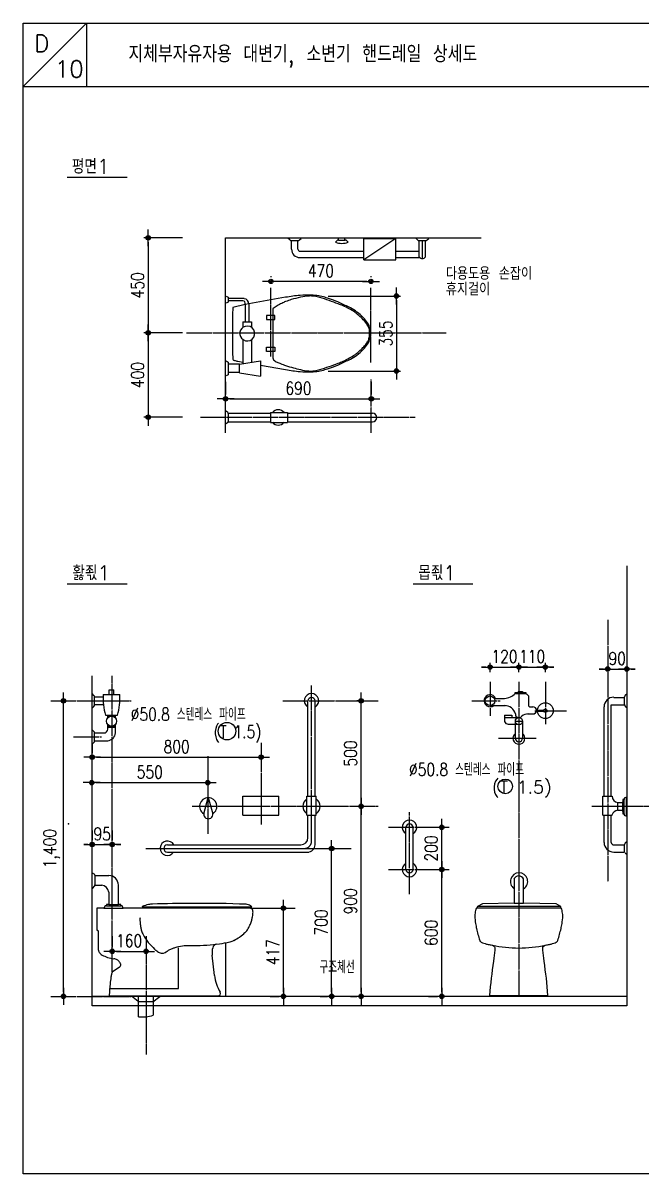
# Model space of a CAD drawing. Header units: inches. Extents: x -1249499 to 290957, y -589671 to 1013543.
# Drawn here: x -884174 to -882709, y 295717 to 298442 of the extents above; entities that cross this region are included whole.
import ezdxf
from ezdxf.enums import TextEntityAlignment as Align

# ---------------------------------------------------------------- set-up
doc = ezdxf.new("R2010")
doc.units = ezdxf.units.IN
doc.header["$MEASUREMENT"] = 0
doc.linetypes.add('CEN', pattern=[62, 60, -1, 0, -1])
for name, color, linetype in [('A-DIMS', 33, 'Continuous'), ('A-NOTE', 62, 'Continuous'), ('A-SECT-CON', 110, 'Continuous'), ('CEN', 1, 'CEN'), ('FIX', 6, 'Continuous'), ('FOR', 4, 'Continuous'), ('HAT', 5, 'Continuous'), ('TEX', 7, 'Continuous'), ('WID', 4, 'Continuous')]:
    doc.layers.add(name, color=color, linetype=linetype)
doc.styles.add('HGT', font='romans.shx', dxfattribs={"width": 0.8, "height": 30, "bigfont": 'whgtxt.shx'})
doc.styles.add('HSH', font='romans', dxfattribs={"bigfont": 'hs'})
doc.styles.add('R14HS', font='romans.shx', dxfattribs={"bigfont": 'hsw.shx'})
doc.dimstyles.new('GNRL-10', dxfattribs={"dimscale": 10, "dimtxt": 3, "dimasz": 1, "dimexe": 1, "dimexo": 4, "dimgap": 1, "dimtad": 1, "dimdec": 0, "dimzin": 0, "dimdsep": 46, "dimtxsty": 'HGT', "dimblk": 'DOT-D1', "dimblk1": 'DOT-D1', "dimblk2": 'DOT-D1', "dimsah": 1, "dimcen": 0, "dimdle": 6, "dimclrd": 33, "dimclre": 33, "dimclrt": 62, "dimadec": 0, "dimazin": 0, "dimtfac": 1, "dimtdec": 0, "dimtix": 1, "dimtmove": 2, "dimatfit": 3, "dimldrblk": 'DOT-D1', "dimfxl": 1, "dimtvp": 1, "dimtolj": 1, "dimtzin": 0, "dimarcsym": 0})

# ---------------------------------------------------------------- blocks, each defined once
blk = doc.blocks.new('DOT-D1')
at = {"layer": 'A-DIMS'}
blk.add_line((-2, 0), (2, 0), dxfattribs=at)
at = {"layer": 'A-DIMS', "color": 62}
for radius in [0.525, 0.3]:
    blk.add_circle((0, 0), radius, dxfattribs=at)
blk = doc.blocks.new('*D739')
at = {"layer": 'A-DIMS', "color": 33, "lineweight": -2, "transparency": 16777216}
for p, q in [((-883214.3, 296437.6), (-883192.7, 296437.6)), ((-883182.7, 296147.4), (-883182.7, 296427.6)), ((-883214.3, 296137.4), (-883192.7, 296137.4))]:
    blk.add_line(p, q, dxfattribs=at)
at = {"layer": 'DEFPOINTS', "color": 0, "transparency": 16777216}
for p in [(-883182.7, 296437.6), (-883174.3, 296437.6), (-883174.3, 296137.4)]:
    blk.add_point(p, dxfattribs=at)
at = {"layer": 'A-DIMS', "color": 33, "lineweight": -2, "transparency": 16777216, "xscale": 10, "yscale": 10, "zscale": 10}
for p, rotation in [((-883182.7, 296437.6), 90), ((-883182.7, 296137.4), 270)]:
    blk.add_blockref('DOT-D1', p, dxfattribs=dict(at, rotation=rotation))
at = {"layer": 'A-DIMS', "color": 62, "transparency": 16777216, "insert": (-883207.7, 296287.5), "char_height": 30, "attachment_point": 5, "rotation": 90, "style": 'HGT'}
blk.add_mtext('\\A1;600', dxfattribs=at)
blk = doc.blocks.new('*D740')
at = {"layer": 'A-DIMS', "color": 33, "lineweight": -2, "transparency": 16777216}
for p, q in [((-884099.3, 296837.1), (-884088.6, 296837.1)), ((-884078.6, 296147.4), (-884078.6, 296827.1)), ((-884099.3, 296137.4), (-884088.6, 296137.4))]:
    blk.add_line(p, q, dxfattribs=at)
at = {"layer": 'DEFPOINTS', "color": 0, "transparency": 16777216}
for p in [(-884078.6, 296837.1), (-884059.3, 296837.1), (-884059.3, 296137.4)]:
    blk.add_point(p, dxfattribs=at)
at = {"layer": 'A-DIMS', "color": 33, "lineweight": -2, "transparency": 16777216, "xscale": 10, "yscale": 10, "zscale": 10}
for p, rotation in [((-884078.6, 296837.1), 90), ((-884078.6, 296137.4), 270)]:
    blk.add_blockref('DOT-D1', p, dxfattribs=dict(at, rotation=rotation))
at = {"layer": 'A-DIMS', "color": 62, "transparency": 16777216, "insert": (-884106.5, 296487.3), "char_height": 30, "attachment_point": 5, "rotation": 90, "style": 'HGT'}
blk.add_mtext('\\A1;1,400', dxfattribs=at)
blk = doc.blocks.new('*D741')
at = {"layer": 'A-DIMS', "color": 33, "lineweight": -2, "transparency": 16777216}
for p, q in [((-883589.4, 296346.1), (-883567.8, 296346.1)), ((-883557.8, 296147.4), (-883557.8, 296336.1)), ((-883589.4, 296137.4), (-883567.8, 296137.4))]:
    blk.add_line(p, q, dxfattribs=at)
at = {"layer": 'DEFPOINTS', "color": 0, "transparency": 16777216}
for p in [(-883557.8, 296346.1), (-883549.4, 296346.1), (-883549.4, 296137.4)]:
    blk.add_point(p, dxfattribs=at)
at = {"layer": 'A-DIMS', "color": 33, "lineweight": -2, "transparency": 16777216, "xscale": 10, "yscale": 10, "zscale": 10}
for p, rotation in [((-883557.8, 296346.1), 90), ((-883557.8, 296137.4), 270)]:
    blk.add_blockref('DOT-D1', p, dxfattribs=dict(at, rotation=rotation))
at = {"layer": 'A-DIMS', "color": 62, "transparency": 16777216, "insert": (-883582.8, 296241.8), "char_height": 30, "attachment_point": 5, "rotation": 90, "style": 'HGT'}
blk.add_mtext('\\A1;417', dxfattribs=at)
blk = doc.blocks.new('*D742')
at = {"layer": 'A-DIMS', "color": 33, "lineweight": -2, "transparency": 16777216}
for p, q in [((-883470.8, 296487.5), (-883453.5, 296487.5)), ((-883443.5, 296147.4), (-883443.5, 296477.5)), ((-883470.8, 296137.4), (-883453.5, 296137.4))]:
    blk.add_line(p, q, dxfattribs=at)
at = {"layer": 'DEFPOINTS', "color": 0, "transparency": 16777216}
for p in [(-883443.5, 296487.5), (-883430.8, 296487.5), (-883430.8, 296137.4)]:
    blk.add_point(p, dxfattribs=at)
at = {"layer": 'A-DIMS', "color": 33, "lineweight": -2, "transparency": 16777216, "xscale": 10, "yscale": 10, "zscale": 10}
for p, rotation in [((-883443.5, 296487.5), 90), ((-883443.5, 296137.4), 270)]:
    blk.add_blockref('DOT-D1', p, dxfattribs=dict(at, rotation=rotation))
at = {"layer": 'A-DIMS', "color": 62, "transparency": 16777216, "insert": (-883468.5, 296312.4), "char_height": 30, "attachment_point": 5, "rotation": 90, "style": 'HGT'}
blk.add_mtext('\\A1;700', dxfattribs=at)
blk = doc.blocks.new('*D743')
at = {"layer": 'A-DIMS', "color": 33, "lineweight": -2, "transparency": 16777216}
for p, q in [((-883398.8, 296587.3), (-883383.7, 296587.3)), ((-883373.7, 296147.4), (-883373.7, 296577.3)), ((-883398.8, 296137.4), (-883383.7, 296137.4))]:
    blk.add_line(p, q, dxfattribs=at)
at = {"layer": 'DEFPOINTS', "color": 0, "transparency": 16777216}
for p in [(-883373.7, 296587.3), (-883358.8, 296587.3), (-883358.8, 296137.4)]:
    blk.add_point(p, dxfattribs=at)
at = {"layer": 'A-DIMS', "color": 33, "lineweight": -2, "transparency": 16777216, "xscale": 10, "yscale": 10, "zscale": 10}
for p, rotation in [((-883373.7, 296587.3), 90), ((-883373.7, 296137.4), 270)]:
    blk.add_blockref('DOT-D1', p, dxfattribs=dict(at, rotation=rotation))
at = {"layer": 'A-DIMS', "color": 62, "transparency": 16777216, "insert": (-883398.7, 296362.3), "char_height": 30, "attachment_point": 5, "rotation": 90, "style": 'HGT'}
blk.add_mtext('\\A1;900', dxfattribs=at)
blk = doc.blocks.new('*D746')
at = {"layer": 'A-DIMS', "color": 33, "lineweight": -2, "transparency": 16777216}
for p, q in [((-883963.1, 296279.5), (-883963.1, 296253.9)), ((-883883, 296279.5), (-883883, 296253.9)), ((-883953.1, 296243.9), (-883893, 296243.9))]:
    blk.add_line(p, q, dxfattribs=at)
at = {"layer": 'DEFPOINTS', "color": 0, "transparency": 16777216}
for p in [(-883963.1, 296239.5), (-883883, 296243.9), (-883883, 296239.5)]:
    blk.add_point(p, dxfattribs=at)
at = {"layer": 'A-DIMS', "color": 33, "lineweight": -2, "transparency": 16777216, "xscale": 10, "yscale": 10, "zscale": 10, "rotation": 180}
blk.add_blockref('DOT-D1', (-883963.1, 296243.9), dxfattribs=at)
at = {"layer": 'A-DIMS', "color": 33, "lineweight": -2, "transparency": 16777216, "xscale": 10, "yscale": 10, "zscale": 10}
blk.add_blockref('DOT-D1', (-883883, 296243.9), dxfattribs=at)
at = {"layer": 'A-DIMS', "color": 62, "transparency": 16777216, "insert": (-883923, 296268.9), "char_height": 30, "attachment_point": 5, "style": 'HGT'}
blk.add_mtext('\\A1;160', dxfattribs=at)
blk = doc.blocks.new('*D747')
at = {"layer": 'A-DIMS', "color": 33, "lineweight": -2, "transparency": 16777216}
for p, q in [((-884011.6, 296681.1), (-884011.6, 296653.3)), ((-883736.9, 296681.1), (-883736.9, 296653.3)), ((-884001.6, 296643.3), (-883746.9, 296643.3))]:
    blk.add_line(p, q, dxfattribs=at)
at = {"layer": 'DEFPOINTS', "color": 0, "transparency": 16777216}
for p in [(-884011.6, 296641.1), (-883736.9, 296643.3), (-883736.9, 296641.1)]:
    blk.add_point(p, dxfattribs=at)
at = {"layer": 'A-DIMS', "color": 33, "lineweight": -2, "transparency": 16777216, "xscale": 10, "yscale": 10, "zscale": 10, "rotation": 180}
blk.add_blockref('DOT-D1', (-884011.6, 296643.3), dxfattribs=at)
at = {"layer": 'A-DIMS', "color": 33, "lineweight": -2, "transparency": 16777216, "xscale": 10, "yscale": 10, "zscale": 10}
blk.add_blockref('DOT-D1', (-883736.9, 296643.3), dxfattribs=at)
at = {"layer": 'A-DIMS', "color": 62, "transparency": 16777216, "insert": (-883874.3, 296668.3), "char_height": 30, "attachment_point": 5, "style": 'HGT'}
blk.add_mtext('\\A1;550', dxfattribs=at)
blk = doc.blocks.new('*D748')
at = {"layer": 'A-DIMS', "color": 33, "lineweight": -2, "transparency": 16777216}
for p, q in [((-884010.6, 296737.3), (-884010.6, 296713.5)), ((-883610.6, 296737.3), (-883610.6, 296713.5)), ((-884000.6, 296703.5), (-883620.6, 296703.5))]:
    blk.add_line(p, q, dxfattribs=at)
at = {"layer": 'DEFPOINTS', "color": 0, "transparency": 16777216}
for p in [(-883610.6, 296703.5), (-884010.6, 296697.3), (-883610.6, 296697.3)]:
    blk.add_point(p, dxfattribs=at)
at = {"layer": 'A-DIMS', "color": 33, "lineweight": -2, "transparency": 16777216, "xscale": 10, "yscale": 10, "zscale": 10, "rotation": 180}
blk.add_blockref('DOT-D1', (-884010.6, 296703.5), dxfattribs=at)
at = {"layer": 'A-DIMS', "color": 33, "lineweight": -2, "transparency": 16777216, "xscale": 10, "yscale": 10, "zscale": 10}
blk.add_blockref('DOT-D1', (-883610.6, 296703.5), dxfattribs=at)
at = {"layer": 'A-DIMS', "color": 62, "transparency": 16777216, "insert": (-883810.6, 296728.5), "char_height": 30, "attachment_point": 5, "style": 'HGT'}
blk.add_mtext('\\A1;800', dxfattribs=at)
blk = doc.blocks.new('*D749')
at = {"layer": 'A-DIMS', "color": 33, "lineweight": -2, "transparency": 16777216}
for p, q in [((-884010.6, 296530.4), (-884010.6, 296506.8)), ((-883963.1, 296530.4), (-883963.1, 296506.8)), ((-884020.6, 296496.8), (-884030.6, 296496.8)), ((-884010.6, 296496.8), (-883963.1, 296496.8)), ((-883953.1, 296496.8), (-883943.1, 296496.8))]:
    blk.add_line(p, q, dxfattribs=at)
at = {"layer": 'DEFPOINTS', "color": 0, "transparency": 16777216}
for p in [(-884010.6, 296490.4), (-883963.1, 296496.8), (-883963.1, 296490.4)]:
    blk.add_point(p, dxfattribs=at)
at = {"layer": 'A-DIMS', "color": 33, "lineweight": -2, "transparency": 16777216, "xscale": 10, "yscale": 10, "zscale": 10}
blk.add_blockref('DOT-D1', (-884010.6, 296496.8), dxfattribs=at)
at = {"layer": 'A-DIMS', "color": 33, "lineweight": -2, "transparency": 16777216, "xscale": 10, "yscale": 10, "zscale": 10, "rotation": 180}
blk.add_blockref('DOT-D1', (-883963.1, 296496.8), dxfattribs=at)
at = {"layer": 'A-DIMS', "color": 62, "transparency": 16777216, "insert": (-883986.8, 296521.8), "char_height": 30, "attachment_point": 5, "style": 'HGT'}
blk.add_mtext('\\A1;95', dxfattribs=at)
blk = doc.blocks.new('*D750')
at = {"layer": 'A-DIMS', "color": 33, "lineweight": -2, "transparency": 16777216}
for p, q in [((-883373.4, 296837.1), (-883383.7, 296837.1)), ((-883373.7, 296597.3), (-883373.7, 296827.1)), ((-883398.8, 296587.3), (-883383.7, 296587.3))]:
    blk.add_line(p, q, dxfattribs=at)
at = {"layer": 'DEFPOINTS', "color": 0, "transparency": 16777216}
for p in [(-883373.7, 296837.1), (-883333.4, 296837.1), (-883358.8, 296587.3)]:
    blk.add_point(p, dxfattribs=at)
at = {"layer": 'A-DIMS', "color": 33, "lineweight": -2, "transparency": 16777216, "xscale": 10, "yscale": 10, "zscale": 10}
for p, rotation in [((-883373.7, 296837.1), 90), ((-883373.7, 296587.3), 270)]:
    blk.add_blockref('DOT-D1', p, dxfattribs=dict(at, rotation=rotation))
at = {"layer": 'A-DIMS', "color": 62, "transparency": 16777216, "insert": (-883398.7, 296712.2), "char_height": 30, "attachment_point": 5, "rotation": 90, "style": 'HGT'}
blk.add_mtext('\\A1;500', dxfattribs=at)
blk = doc.blocks.new('*D751')
at = {"layer": 'A-DIMS', "color": 33, "lineweight": -2, "transparency": 16777216}
for p, q in [((-883214.3, 296537.6), (-883192.7, 296537.6)), ((-883182.7, 296447.6), (-883182.7, 296527.6)), ((-883214.3, 296437.6), (-883192.7, 296437.6))]:
    blk.add_line(p, q, dxfattribs=at)
at = {"layer": 'DEFPOINTS', "color": 0, "transparency": 16777216}
for p in [(-883182.7, 296537.6), (-883174.3, 296537.6), (-883174.3, 296437.6)]:
    blk.add_point(p, dxfattribs=at)
at = {"layer": 'A-DIMS', "color": 33, "lineweight": -2, "transparency": 16777216, "xscale": 10, "yscale": 10, "zscale": 10}
for p, rotation in [((-883182.7, 296537.6), 90), ((-883182.7, 296437.6), 270)]:
    blk.add_blockref('DOT-D1', p, dxfattribs=dict(at, rotation=rotation))
at = {"layer": 'A-DIMS', "color": 62, "transparency": 16777216, "insert": (-883207.7, 296487.6), "char_height": 30, "attachment_point": 5, "rotation": 90, "style": 'HGT'}
blk.add_mtext('\\A1;200', dxfattribs=at)
blk = doc.blocks.new('*D752')
at = {"layer": 'A-DIMS', "color": 33, "lineweight": -2, "transparency": 16777216}
for p, q in [((-883078.3, 296917), (-883088.3, 296917)), ((-883068.3, 296905), (-883068.3, 296927)), ((-883068.3, 296917), (-883000, 296917)), ((-883000, 296905), (-883000, 296927)), ((-882990, 296917), (-882980, 296917))]:
    blk.add_line(p, q, dxfattribs=at)
at = {"layer": 'DEFPOINTS', "color": 0, "transparency": 16777216}
for p in [(-883000, 296917), (-883068.3, 296865), (-883000, 296865)]:
    blk.add_point(p, dxfattribs=at)
at = {"layer": 'A-DIMS', "color": 33, "lineweight": -2, "transparency": 16777216, "xscale": 10, "yscale": 10, "zscale": 10}
blk.add_blockref('DOT-D1', (-883068.3, 296917), dxfattribs=at)
at = {"layer": 'A-DIMS', "color": 33, "lineweight": -2, "transparency": 16777216, "xscale": 10, "yscale": 10, "zscale": 10, "rotation": 180}
blk.add_blockref('DOT-D1', (-883000, 296917), dxfattribs=at)
at = {"layer": 'A-DIMS', "color": 62, "transparency": 16777216, "insert": (-883034.2, 296942), "char_height": 30, "attachment_point": 5, "style": 'HGT'}
blk.add_mtext('\\A1;120', dxfattribs=at)
blk = doc.blocks.new('*D753')
at = {"layer": 'A-DIMS', "color": 33, "lineweight": -2, "transparency": 16777216}
for p, q in [((-883010, 296917), (-883020, 296917)), ((-883000, 296905), (-883000, 296927)), ((-883000, 296917), (-882937.5, 296917)), ((-882937.5, 296905), (-882937.5, 296927)), ((-882927.5, 296917), (-882917.5, 296917))]:
    blk.add_line(p, q, dxfattribs=at)
at = {"layer": 'DEFPOINTS', "color": 0, "transparency": 16777216}
for p in [(-882937.5, 296917), (-883000, 296865), (-882937.5, 296865)]:
    blk.add_point(p, dxfattribs=at)
at = {"layer": 'A-DIMS', "color": 33, "lineweight": -2, "transparency": 16777216, "xscale": 10, "yscale": 10, "zscale": 10}
blk.add_blockref('DOT-D1', (-883000, 296917), dxfattribs=at)
at = {"layer": 'A-DIMS', "color": 33, "lineweight": -2, "transparency": 16777216, "xscale": 10, "yscale": 10, "zscale": 10, "rotation": 180}
blk.add_blockref('DOT-D1', (-882937.5, 296917), dxfattribs=at)
at = {"layer": 'A-DIMS', "color": 62, "transparency": 16777216, "insert": (-882968.8, 296942), "char_height": 30, "attachment_point": 5, "style": 'HGT'}
blk.add_mtext('\\A1;110', dxfattribs=at)
blk = doc.blocks.new('*D754')
at = {"layer": 'A-DIMS', "color": 33, "lineweight": -2, "transparency": 16777216}
for p, q in [((-882789.8, 296947.2), (-882789.8, 296922.3)), ((-882744.6, 296947.2), (-882744.6, 296922.3)), ((-882799.8, 296912.3), (-882809.8, 296912.3)), ((-882789.8, 296912.3), (-882744.6, 296912.3)), ((-882734.6, 296912.3), (-882724.6, 296912.3))]:
    blk.add_line(p, q, dxfattribs=at)
at = {"layer": 'DEFPOINTS', "color": 0, "transparency": 16777216}
for p in [(-882789.8, 296907.2), (-882744.6, 296912.3), (-882744.6, 296907.2)]:
    blk.add_point(p, dxfattribs=at)
at = {"layer": 'A-DIMS', "color": 33, "lineweight": -2, "transparency": 16777216, "xscale": 10, "yscale": 10, "zscale": 10}
blk.add_blockref('DOT-D1', (-882789.8, 296912.3), dxfattribs=at)
at = {"layer": 'A-DIMS', "color": 33, "lineweight": -2, "transparency": 16777216, "xscale": 10, "yscale": 10, "zscale": 10, "rotation": 180}
blk.add_blockref('DOT-D1', (-882744.6, 296912.3), dxfattribs=at)
at = {"layer": 'A-DIMS', "color": 62, "transparency": 16777216, "insert": (-882767.2, 296937.3), "char_height": 30, "attachment_point": 5, "style": 'HGT'}
blk.add_mtext('\\A1;90', dxfattribs=at)
blk = doc.blocks.new('*D768')
at = {"layer": 'A-DIMS', "color": 33, "lineweight": -2, "transparency": 16777216}
for p, q in [((-883796.6, 297933.2), (-883887.9, 297933.2)), ((-883877.9, 297923.2), (-883877.9, 297718.4)), ((-883796.6, 297708.4), (-883887.9, 297708.4))]:
    blk.add_line(p, q, dxfattribs=at)
at = {"layer": 'DEFPOINTS', "color": 0, "transparency": 16777216}
for p in [(-883756.6, 297933.2), (-883877.9, 297708.4), (-883756.6, 297708.4)]:
    blk.add_point(p, dxfattribs=at)
at = {"layer": 'A-DIMS', "color": 33, "lineweight": -2, "transparency": 16777216, "xscale": 10, "yscale": 10, "zscale": 10}
for p, rotation in [((-883877.9, 297933.2), 90), ((-883877.9, 297708.4), 270)]:
    blk.add_blockref('DOT-D1', p, dxfattribs=dict(at, rotation=rotation))
at = {"layer": 'A-DIMS', "color": 62, "transparency": 16777216, "insert": (-883902.9, 297820.8), "char_height": 30, "attachment_point": 5, "rotation": 90, "style": 'HGT'}
blk.add_mtext('\\A1;450', dxfattribs=at)
blk = doc.blocks.new('*D769')
at = {"layer": 'A-DIMS', "color": 33, "lineweight": -2, "transparency": 16777216}
for p, q in [((-883796.6, 297708.4), (-883887.9, 297708.4)), ((-883877.9, 297698.4), (-883877.9, 297518.5)), ((-883796.6, 297508.5), (-883887.9, 297508.5))]:
    blk.add_line(p, q, dxfattribs=at)
at = {"layer": 'DEFPOINTS', "color": 0, "transparency": 16777216}
for p in [(-883756.6, 297708.4), (-883877.9, 297508.5), (-883756.6, 297508.5)]:
    blk.add_point(p, dxfattribs=at)
at = {"layer": 'A-DIMS', "color": 33, "lineweight": -2, "transparency": 16777216, "xscale": 10, "yscale": 10, "zscale": 10}
for p, rotation in [((-883877.9, 297708.4), 90), ((-883877.9, 297508.5), 270)]:
    blk.add_blockref('DOT-D1', p, dxfattribs=dict(at, rotation=rotation))
at = {"layer": 'A-DIMS', "color": 62, "transparency": 16777216, "insert": (-883902.9, 297608.4), "char_height": 30, "attachment_point": 5, "rotation": 90, "style": 'HGT'}
blk.add_mtext('\\A1;400', dxfattribs=at)
blk = doc.blocks.new('*D770')
at = {"layer": 'A-DIMS', "color": 33, "lineweight": -2, "transparency": 16777216}
for p, q in [((-883694.6, 297592), (-883694.6, 297562)), ((-883349.6, 297592), (-883349.6, 297562)), ((-883684.6, 297552), (-883359.6, 297552))]:
    blk.add_line(p, q, dxfattribs=at)
at = {"layer": 'DEFPOINTS', "color": 0, "transparency": 16777216}
for p in [(-883694.6, 297552), (-883349.6, 297552), (-883349.6, 297552)]:
    blk.add_point(p, dxfattribs=at)
at = {"layer": 'A-DIMS', "color": 33, "lineweight": -2, "transparency": 16777216, "xscale": 10, "yscale": 10, "zscale": 10, "rotation": 180}
blk.add_blockref('DOT-D1', (-883694.6, 297552), dxfattribs=at)
at = {"layer": 'A-DIMS', "color": 33, "lineweight": -2, "transparency": 16777216, "xscale": 10, "yscale": 10, "zscale": 10}
blk.add_blockref('DOT-D1', (-883349.6, 297552), dxfattribs=at)
at = {"layer": 'A-DIMS', "color": 62, "transparency": 16777216, "insert": (-883522.1, 297577), "char_height": 30, "attachment_point": 5, "style": 'HGT'}
blk.add_mtext('\\A1;690', dxfattribs=at)
blk = doc.blocks.new('*D771')
at = {"layer": 'A-DIMS', "color": 33, "lineweight": -2, "transparency": 16777216}
for p, q in [((-883451.5, 297795.5), (-883280.2, 297795.5)), ((-883290.2, 297785.5), (-883290.2, 297627.9)), ((-883451.5, 297617.9), (-883280.2, 297617.9))]:
    blk.add_line(p, q, dxfattribs=at)
at = {"layer": 'DEFPOINTS', "color": 0, "transparency": 16777216}
for p in [(-883491.5, 297795.5), (-883491.5, 297617.9), (-883290.2, 297617.9)]:
    blk.add_point(p, dxfattribs=at)
at = {"layer": 'A-DIMS', "color": 33, "lineweight": -2, "transparency": 16777216, "xscale": 10, "yscale": 10, "zscale": 10}
for p, rotation in [((-883290.2, 297795.5), 90), ((-883290.2, 297617.9), 270)]:
    blk.add_blockref('DOT-D1', p, dxfattribs=dict(at, rotation=rotation))
at = {"layer": 'A-DIMS', "color": 62, "transparency": 16777216, "insert": (-883315.2, 297706.7), "char_height": 30, "attachment_point": 5, "rotation": 90, "style": 'HGT'}
blk.add_mtext('\\A1;355', dxfattribs=at)
blk = doc.blocks.new('*D772')
at = {"layer": 'A-DIMS', "color": 33, "lineweight": -2, "transparency": 16777216}
for p, q in [((-883587.3, 297842.7), (-883587.3, 297840)), ((-883350.5, 297842.7), (-883350.5, 297840)), ((-883360.5, 297830), (-883577.3, 297830))]:
    blk.add_line(p, q, dxfattribs=at)
at = {"layer": 'DEFPOINTS', "color": 0, "transparency": 16777216}
for p in [(-883587.3, 297830), (-883587.3, 297802.7), (-883350.5, 297802.7)]:
    blk.add_point(p, dxfattribs=at)
at = {"layer": 'A-DIMS', "color": 33, "lineweight": -2, "transparency": 16777216, "xscale": 10, "yscale": 10, "zscale": 10, "rotation": 180}
blk.add_blockref('DOT-D1', (-883587.3, 297830), dxfattribs=at)
at = {"layer": 'A-DIMS', "color": 33, "lineweight": -2, "transparency": 16777216, "xscale": 10, "yscale": 10, "zscale": 10}
blk.add_blockref('DOT-D1', (-883350.5, 297830), dxfattribs=at)
at = {"layer": 'A-DIMS', "color": 62, "transparency": 16777216, "insert": (-883468.9, 297855), "char_height": 30, "attachment_point": 5, "style": 'HGT'}
blk.add_mtext('\\A1;470', dxfattribs=at)

msp = doc.modelspace()

# ---------------------------------------------------------------- linework, layer by layer
msp.add_line((-884174.4, 298291.8), (-881442.3, 298291.8))
msp.add_lwpolyline([(-884174.4, 298441.8), (-881442.3, 298441.8), (-881442.3, 295716.8), (-884174.4, 295716.8)], close=True)
at = {"layer": 'A-NOTE', "color": 3}
for p, q in [((-884069.6, 298077), (-883928, 298077)), ((-884069.6, 297114), (-883928, 297114)), ((-883250.6, 297114), (-883109, 297114))]:
    msp.add_line(p, q, dxfattribs=at)
at = {"layer": 'A-NOTE'}
for points in [[(-883332.7, 297881.7, 0, 5.04, 0), (-883332.7, 297866.6, 0, 0, 0), (-883332.7, 297813.8, 0, 0, 0), (-883179.4, 297813.8, 0, 0, 0)], [(-883267, 297884.4, 0, 5.04, 0), (-883267, 297869.3, 0, 0, 0), (-883267, 297845.2, 0, 0, 0), (-883180.7, 297845.2, 0, 0, 0)], [(-883500, 296804.7, 0, 5.69, 0), (-883517.1, 296804.7, 0, 0, 0), (-883564.7, 296804.7, 0, 0, 0)], [(-882787.3, 296674.9, 0, 5.69, 0), (-882804.3, 296674.9, 0, 0, 0), (-882849.6, 296674.9, 0, 0, 0), (-882892.2, 296674.9, 0, 0, 0)], [(-883519.7, 296112.6, 0, 5.69, 0), (-883519.7, 296129.7, 0, 0, 0), (-883519.7, 296203.6, 0, 0, 0), (-883481.6, 296203.6, 0, 0, 0)]]:
    msp.add_lwpolyline(points, format="xyseb", dxfattribs=at)
for centre, radius in [((-883691.4, 296765.3), 20.8), ((-883032.4, 296634.5), 17.3)]:
    msp.add_circle(centre, radius, dxfattribs=at)
at = {"layer": 'A-SECT-CON', "color": 2}
for p, q in [((-883694.6, 297933.2), (-883089.7, 297933.2)), ((-883694.6, 297471.6), (-883694.6, 297933.2)), ((-882744.6, 297156.4), (-882744.6, 296114.6)), ((-884010.6, 296114.6), (-884010.6, 296896.3)), ((-882744.6, 296114.6), (-884010.6, 296114.6))]:
    msp.add_line(p, q, dxfattribs=at)
at = {"layer": 'CEN'}
for p, q in [((-883587.3, 297652.2), (-883587.3, 297815.2)), ((-883350.5, 297637.9), (-883350.5, 297815.2)), ((-883787.2, 297708.4), (-883172.5, 297708.4)), ((-883349.6, 297471.6), (-883349.6, 297598.2)), ((-883754.4, 297508.5), (-883245.6, 297508.5)), ((-882789.8, 297028.9), (-882789.8, 296408.9)), ((-883963.1, 296195.2), (-883963.1, 296896.3)), ((-883491.2, 296504.6), (-883491.2, 296873.3)), ((-883068.3, 296882), (-883068.3, 296801.8)), ((-883000, 296882), (-883000, 296137.4)), ((-882937.5, 296882), (-882937.5, 296781.8)), ((-884108.2, 296837.1), (-883918, 296837.1)), ((-883558.9, 296837.1), (-883333.4, 296837.1)), ((-883111.3, 296837.1), (-883044.3, 296837.1)), ((-882962.2, 296813.7), (-882887.2, 296813.7)), ((-884054.6, 296751.8), (-883988.8, 296751.8)), ((-883610.6, 296728.6), (-883610.6, 296544.2)), ((-883048.1, 296748.7), (-882959.6, 296748.7)), ((-883735.8, 296521.9), (-883735.8, 296706.8)), ((-883774.2, 296587.3), (-883333.4, 296587.3)), ((-883259.1, 296379.2), (-883259.1, 296573.7)), ((-882827.4, 296587.3), (-882662.7, 296587.3)), ((-883308.7, 296537.6), (-883165.4, 296537.6)), ((-883883.3, 296487.5), (-883396.9, 296487.5)), ((-883308.7, 296437.6), (-883165.4, 296437.6)), ((-883635.7, 296346.1), (-883530.1, 296346.1)), ((-883883, 296273.8), (-883883, 295999.7)), ((-884108.2, 296137.4), (-883918, 296137.4))]:
    msp.add_line(p, q, dxfattribs=at)
msp.add_arc((-883508.3, 296504.6), 17.1, 270, 0, dxfattribs=at)
at = {"layer": 'FIX', "color": 4}
for p, q in [((-883542.5, 297928.1), (-883546.1, 297931.7)), ((-883539, 297926.6), (-883523, 297926.6)), ((-883538.5, 297906.5), (-883538.5, 297926.6)), ((-883523.4, 297906.5), (-883523.4, 297926.6)), ((-883519.4, 297928.1), (-883515.9, 297931.7)), ((-883430.9, 297926.4), (-883434.5, 297922.8)), ((-883427.4, 297927.9), (-883411.4, 297927.9)), ((-883427, 297927.9), (-883427, 297933.2)), ((-883411.9, 297927.9), (-883411.9, 297933.2)), ((-883407.8, 297926.4), (-883404.3, 297922.8)), ((-883367.3, 297931.7), (-883291.7, 297931.7)), ((-883367.3, 297881.3), (-883367.3, 297931.7)), ((-883291.7, 297931.7), (-883367.3, 297881.3)), ((-883291.7, 297881.3), (-883291.7, 297931.7)), ((-883240.2, 297928.1), (-883243.7, 297931.7)), ((-883236.6, 297926.6), (-883220.6, 297926.6)), ((-883236.3, 297888.6), (-883236.3, 297926.6)), ((-883228.7, 297884.3), (-883228.7, 297926.6)), ((-883221.2, 297888.6), (-883221.2, 297926.6)), ((-883217.1, 297928.1), (-883213.5, 297931.7)), ((-883518.4, 297901.4), (-883367.3, 297901.4)), ((-883291.7, 297901.4), (-883236.3, 297901.4)), ((-883518.4, 297886.3), (-883367.3, 297886.3)), ((-883367.3, 297881.3), (-883291.7, 297881.3)), ((-883291.7, 297886.3), (-883234.3, 297886.3)), ((-883693.6, 297795.2), (-883688.6, 297792.7)), ((-883688.6, 297792.7), (-883688.6, 297781.2)), ((-883650.3, 297789.2), (-883688.6, 297789.2)), ((-883688.6, 297781.2), (-883693.6, 297778.6)), ((-883654, 297784.2), (-883688.6, 297784.2)), ((-883648.1, 297775.5), (-883677.2, 297768.6)), ((-883648.1, 297775.5), (-883648.1, 297734.3)), ((-883639.9, 297776.9), (-883639.9, 297734.3)), ((-883653.5, 297734.3), (-883633, 297734.3)), ((-883653.5, 297734.3), (-883653.5, 297721)), ((-883633, 297734.3), (-883633, 297721.1)), ((-883577.7, 297749.5), (-883597.9, 297749.5)), ((-883597.9, 297749.5), (-883597.9, 297739.5)), ((-883597.9, 297739.5), (-883577.7, 297739.5)), ((-883577.7, 297739.5), (-883577.7, 297749.5)), ((-883653.5, 297692.4), (-883653.5, 297635.4)), ((-883633, 297692.3), (-883633, 297638.8)), ((-883597.9, 297674), (-883577.7, 297674)), ((-883597.9, 297663.9), (-883597.9, 297674)), ((-883577.7, 297663.9), (-883597.9, 297663.9)), ((-883577.7, 297674), (-883577.7, 297663.9)), ((-883693.6, 297641.7), (-883688.6, 297639.2)), ((-883688.6, 297639.2), (-883688.6, 297609)), ((-883661.9, 297634.2), (-883688.6, 297634.2)), ((-883661.9, 297634.1), (-883612, 297642.2)), ((-883661.9, 297613.9), (-883661.9, 297634.2)), ((-883612, 297642.2), (-883612, 297605.8)), ((-883688.6, 297609), (-883693.6, 297606.5)), ((-883661.9, 297614), (-883688.6, 297614)), ((-883661.9, 297613.9), (-883612, 297605.8)), ((-883689.6, 297519.3), (-883693.2, 297522.9)), ((-883688.7, 297518.1), (-883588.7, 297518.1)), ((-883688.1, 297499.8), (-883688.1, 297515.8)), ((-883588.7, 297519.6), (-883588.7, 297496.4)), ((-883588.7, 297519.6), (-883548.4, 297519.6)), ((-883548.4, 297519.6), (-883548.4, 297496.4)), ((-883548.4, 297518.1), (-883347, 297518.1)), ((-883689.6, 297496.2), (-883693.2, 297492.7)), ((-883687.9, 297497.9), (-883588.7, 297497.9)), ((-883588.7, 297496.4), (-883548.4, 297496.4)), ((-883548.4, 297497.9), (-883347, 297497.9)), ((-883970.4, 296851.9), (-883970.4, 296863.3)), ((-883970.4, 296863.3), (-883959, 296863.3)), ((-883959, 296851.9), (-883959, 296863.3)), ((-884006.6, 296849.9), (-884010.6, 296854)), ((-884005, 296846.2), (-883984.6, 296846.2)), ((-884005, 296827.9), (-884005, 296845.9)), ((-883984.3, 296851.9), (-883945.1, 296851.9)), ((-883499.8, 296611.5), (-883499.8, 296837.2)), ((-883499.8, 296611.5), (-883499.8, 296837.1)), ((-883482.7, 296611.5), (-883482.7, 296837.1)), ((-883058.4, 296842.8), (-883034.2, 296842.8)), ((-883008.6, 296856.5), (-882983.6, 296856.5)), ((-883008.6, 296854.2), (-883008.6, 296856.5)), ((-883008.6, 296854.2), (-882983.6, 296854.2)), ((-883002, 296858.8), (-882991.2, 296858.8)), ((-883002, 296858.8), (-883002, 296856.5)), ((-882991.2, 296858.8), (-882991.2, 296856.5)), ((-882983.6, 296856.5), (-882983.6, 296854.2)), ((-882977.3, 296848.9), (-882977.3, 296825.8)), ((-882775.6, 296845), (-882749.8, 296845)), ((-882749.8, 296828.1), (-882749.8, 296846.2)), ((-882748.2, 296850.2), (-882744.1, 296854.2)), ((-884006.6, 296823.9), (-884010.6, 296819.8)), ((-884005, 296828), (-883983.9, 296828)), ((-883068.3, 296825.8), (-883031.9, 296825.8)), ((-882974.5, 296822.9), (-882967.2, 296822.9)), ((-882958.9, 296812.5), (-882941.7, 296812.5)), ((-882958.7, 296814.8), (-882941.7, 296814.8)), ((-882798.3, 296611.5), (-882798.3, 296822.9)), ((-882781.3, 296827.9), (-882749.8, 296827.9)), ((-882781.3, 296611.5), (-882781.3, 296827.9)), ((-882748.2, 296824.1), (-882744.1, 296820.1)), ((-883978.9, 296803), (-883950.5, 296803)), ((-883973.8, 296796.5), (-883973.8, 296803)), ((-883973.8, 296800.7), (-883955.6, 296800.7)), ((-883973.8, 296770), (-883973.8, 296781.1)), ((-883955.6, 296796.5), (-883955.6, 296803)), ((-883955.6, 296760.9), (-883955.6, 296781.1)), ((-883034.2, 296803), (-883034.2, 296788.3)), ((-883034.2, 296803), (-883017.1, 296803)), ((-883034.2, 296797.3), (-883000, 296797.3)), ((-883025.2, 296781.6), (-883004.6, 296781.6)), ((-883017.1, 296803), (-883017.1, 296797.3)), ((-883008.6, 296788.8), (-883008.6, 296748.7)), ((-883008.6, 296788.8), (-882991.5, 296788.8)), ((-882991.5, 296788.8), (-882991.5, 296748.7)), ((-882979.7, 296805.9), (-882967.2, 296805.9)), ((-884006.6, 296764.5), (-884010.6, 296768.5)), ((-884005, 296760.9), (-883982.9, 296760.9)), ((-884005, 296742.4), (-884005, 296760.5)), ((-883973.8, 296776.9), (-883955.6, 296776.9)), ((-883973.8, 296774.6), (-883955.6, 296774.6)), ((-884006.6, 296738.4), (-884010.6, 296734.4)), ((-884005, 296742.7), (-883973.8, 296742.7)), ((-883746.2, 296569.6), (-883735.8, 296607.9)), ((-883735.8, 296607.9), (-883725, 296569.8)), ((-883653.9, 296566), (-883653.9, 296611.5)), ((-883653.9, 296611.5), (-883568.6, 296611.5)), ((-883568.6, 296566), (-883568.6, 296611.5)), ((-883502, 296611.5), (-883480.4, 296611.5)), ((-883502, 296566), (-883502, 296611.5)), ((-883480.4, 296566), (-883480.4, 296611.5)), ((-882801.3, 296566), (-882801.3, 296611.5)), ((-882801.3, 296611.5), (-882779.6, 296611.5)), ((-882766, 296596.4), (-882753.9, 296596.4)), ((-882766, 296578.2), (-882766, 296596.4)), ((-882753.9, 296603.5), (-882753.9, 296597.8)), ((-882751.1, 296603.5), (-882753.9, 296603.5)), ((-882753.9, 296575.1), (-882753.9, 296597.8)), ((-882745.4, 296609.2), (-882751.1, 296606.4)), ((-882751.1, 296606.4), (-882751.1, 296603.5)), ((-882751.1, 296569.4), (-882751.1, 296603.5)), ((-883653.9, 296566), (-883568.6, 296566)), ((-883502, 296566), (-883480.4, 296566)), ((-883499.8, 296513.1), (-883499.8, 296566)), ((-883499.8, 296513.1), (-883499.8, 296566)), ((-883482.7, 296495.1), (-883482.7, 296566)), ((-882801.3, 296566), (-882779.6, 296566)), ((-882798.3, 296501.7), (-882798.3, 296566)), ((-882781.3, 296501.7), (-882781.3, 296566)), ((-882766, 296578.2), (-882753.9, 296578.2)), ((-882753.9, 296575.1), (-882753.9, 296569.4)), ((-882753.9, 296569.4), (-882751.1, 296569.4)), ((-882751.1, 296569.4), (-882751.1, 296566.6)), ((-882751.1, 296566.6), (-882745.4, 296563.7)), ((-883267.6, 296437.6), (-883267.6, 296537.6)), ((-883267.6, 296437.6), (-883267.6, 296537.6)), ((-883250.5, 296437.6), (-883250.5, 296537.6)), ((-883832.5, 296496), (-883516.8, 296496)), ((-883562.3, 296496), (-883516.8, 296496)), ((-882775.6, 296496), (-882749.8, 296496)), ((-882749.8, 296478.5), (-882749.8, 296496.5)), ((-882748.2, 296500.5), (-882744.1, 296504.6)), ((-883832.5, 296479), (-883497.8, 296479)), ((-883562.3, 296479), (-883497.8, 296479)), ((-882775.6, 296479), (-882749.8, 296479)), ((-882748.2, 296477.3), (-882744.1, 296473.3)), ((-884004.5, 296426.2), (-884010.2, 296429.1)), ((-884004.5, 296424.3), (-884004.5, 296426.2)), ((-884010.2, 296393), (-884004.5, 296398.7)), ((-884004.5, 296424.3), (-884004.5, 296401.5)), ((-884004.5, 296423.6), (-883971.2, 296423.6)), ((-884004.5, 296398.7), (-884004.5, 296401.5)), ((-884004.5, 296400.8), (-883987.9, 296400.8)), ((-883948.4, 296354.6), (-883948.4, 296400.8)), ((-883971.2, 296384.1), (-883971.2, 296354.6)), ((-883982.6, 296346.1), (-883999.6, 296346.1)), ((-883999.6, 296346.1), (-883999.6, 296312)), ((-883979.7, 296351.8), (-883982.6, 296346.1)), ((-883976.9, 296351.8), (-883979.7, 296351.8)), ((-883971.2, 296354.6), (-883976.9, 296354.6)), ((-883976.9, 296354.6), (-883976.9, 296351.8)), ((-883976.9, 296351.8), (-883942.7, 296351.8)), ((-883971.2, 296354.6), (-883948.4, 296354.6)), ((-883942.7, 296354.6), (-883948.4, 296354.6)), ((-883942.7, 296351.8), (-883942.7, 296354.6)), ((-883939.9, 296351.8), (-883942.7, 296351.8)), ((-883937.1, 296346.1), (-883939.9, 296351.8)), ((-883780.7, 296346.1), (-883937.1, 296346.1)), ((-883635.7, 296346.1), (-883780.7, 296346.1)), ((-883099.9, 296346.6), (-882900.8, 296346.6)), ((-883999.6, 296312), (-883999.6, 296294.9)), ((-883996.8, 296292.1), (-883996.8, 296272.2)), ((-883996.8, 296272.2), (-883996.8, 296252.3)), ((-883695.2, 296264.2), (-883695.2, 296136.8)), ((-883806.3, 296155.6), (-883806.3, 296252.3)), ((-883721, 296186.9), (-883726.6, 296235.2)), ((-883954.1, 296201.1), (-883962.6, 296195.4)), ((-883945.6, 296206.8), (-883954.1, 296201.1)), ((-883968.3, 296155.6), (-883806.3, 296155.6)), ((-883968.3, 296138.5), (-883712.4, 296138.5)), ((-883901.5, 296124.8), (-883917.8, 296137.6)), ((-883901.5, 296138.5), (-883901.5, 296089.1)), ((-883880.2, 296138.5), (-883880.2, 296138.1)), ((-883866.7, 296124.6), (-883850.3, 296137.3)), ((-883866.2, 296138.5), (-883866.2, 296092.8)), ((-883752.5, 296138.5), (-883752.5, 296138.1)), ((-883901.5, 296124.8), (-883866.2, 296124.8))]:
    msp.add_line(p, q, dxfattribs=at)
at = {"layer": 'FIX'}
msp.add_line((-883883.3, 296487.5), (-883508.3, 296487.5), dxfattribs=at)
at = {"layer": 'FIX', "color": 4}
for points in [[(-883351, 297706.7, 0.041311), (-883351.6, 297714, 0.037226), (-883353.5, 297721.8, 0.068612), (-883358.5, 297732.1, 0.04843), (-883368.7, 297744.5, 0.036447), (-883383.8, 297757.6, 0.040875), (-883398.9, 297767.2, 0.015468), (-883423.8, 297779.2, 0.019426), (-883444.2, 297787.3, 0.004694), (-883453.2, 297790.4, 0.006976), (-883459.3, 297792.4, 0.035314), (-883474.1, 297795.7, 0.029565), (-883492.1, 297797.4, 0.0294), (-883518.2, 297796.8, 0.022182), (-883552.5, 297792.4), (-883648.1, 297775.5)], [(-883677.2, 297768.6, 0.025867), (-883678.5, 297744.5), (-883678.5, 297706.7), (-883678.5, 297668.9, 0.024922), (-883677.3, 297645.7, 0.25497), (-883676, 297643.7, 0.056948), (-883673.8, 297642.9, 0.016043), (-883665.9, 297641.2), (-883653.5, 297639)], [(-883612, 297631.6), (-883552.5, 297621.1, 0.022182), (-883518.2, 297616.7, 0.0294), (-883492.1, 297616, 0.029565), (-883474.1, 297617.7, 0.035314), (-883459.3, 297621.1, 0.006976), (-883453.2, 297623, 0.004694), (-883444.2, 297626.1, 0.019426), (-883423.8, 297634.3, 0.015468), (-883398.9, 297646.3, 0.040875), (-883383.8, 297655.8, 0.036447), (-883368.7, 297668.9, 0.04843), (-883358.5, 297681.4, 0.068612), (-883353.5, 297691.6, 0.037226), (-883351.6, 297699.4, 0.041311), (-883351, 297706.7)], [(-883011.7, 296415.3), (-883011.7, 296357.9), (-883085.9, 296356.5), (-883098.3, 296350), (-883099.9, 296346.6, 0.284079), (-883100.8, 296346, 0.052809), (-883102.7, 296340.9, 0.063236), (-883104.4, 296327.8, 0.045901), (-883102.7, 296309.6, 0.008798), (-883100.3, 296297.8, 0.007545), (-883097, 296284, 0.018228), (-883092.9, 296269.8, 0.085403), (-883091.3, 296267, 0.13271), (-883089.2, 296265.4, 0.027137), (-883077.1, 296261.3, 0.047959), (-883068.4, 296259.7, -0.075334), (-883062.9, 296258.5, -0.10143), (-883058.6, 296255.6, -0.172989), (-883057.2, 296252.8, -0.025061), (-883057.1, 296250.1, -0.021871), (-883057.2, 296247.1, -0.014946), (-883060.3, 296220.9, 0.018013), (-883069.5, 296139), (-882931.3, 296139, 0.007993)], [(-882931.3, 296139, 0.018013), (-882940.4, 296220.9, -0.014946), (-882943.5, 296247.1, -0.021871), (-882943.6, 296250.1, -0.025061), (-882943.5, 296252.8, -0.172989), (-882942.2, 296255.6, -0.10143), (-882937.8, 296258.5, -0.075334), (-882932.3, 296259.7, 0.047959), (-882923.6, 296261.3, 0.027137), (-882911.5, 296265.4, 0.13271), (-882909.4, 296267, 0.085403), (-882907.9, 296269.8, 0.018228), (-882903.7, 296284, 0.007545), (-882900.4, 296297.8, 0.008798), (-882898, 296309.6, 0.045901), (-882896.3, 296327.8, 0.063236), (-882898, 296340.9, 0.052809), (-882899.9, 296346, 0.284079), (-882900.8, 296346.6), (-882900.9, 296350), (-882911.8, 296356.5), (-882989, 296357.9), (-882989, 296415.3)], [(-883897.3, 296323.4, 0.010557), (-883897.4, 296317.7, 0.020332), (-883897.3, 296314.8, 0.015146), (-883895.9, 296302.5, 0.024581), (-883894.4, 296294.9, 0.055919), (-883891, 296285.5, 0.035921), (-883883, 296272.2, 0.027897), (-883875.7, 296262.8, 0.018177), (-883863.1, 296249.4, 0.033954), (-883859.6, 296246.4, 0.016644), (-883851.8, 296240.9)], [(-883715.3, 296260.8, -0.049737), (-883778.7, 296257.1, 0.087194), (-883814.8, 296252.3, 0.018417), (-883821.4, 296249.9, 0.015676), (-883829, 296246.6, 0.036215), (-883832.3, 296244.7, 0.020788), (-883837.5, 296240.9)]]:
    msp.add_lwpolyline(points, format="xyb", dxfattribs=at)
for points in [[(-883353.5, 297706.7, 0.044905), (-883354.2, 297715.7, 0.063275), (-883356.1, 297721.8, 0.056457), (-883361.3, 297730.7, 0.038661), (-883371.2, 297742, 0.016027), (-883382.2, 297752, 0.028675), (-883388.8, 297757.1, 0.023657), (-883401.9, 297765.1, 0.022415), (-883416.5, 297772.2, 0.010632), (-883428.1, 297776.9, 0.00591), (-883449.3, 297784.8, 0.01631), (-883471.7, 297792, 0.029266), (-883484.5, 297794.9, 0.059581), (-883496, 297795.4, 0.031679), (-883517.3, 297792.4, 0.018716), (-883539.2, 297787, 0.029941), (-883552.5, 297782.3, 0.016406), (-883561.6, 297778.1, 0.013101), (-883572.7, 297772.2, 0.031874), (-883582, 297766.1, 0.236068), (-883582.8, 297764.6), (-883582.8, 297706.7), (-883582.8, 297648.8, 0.198912), (-883580.9, 297644.4, 0.091569), (-883572.7, 297638.7, 0.015343), (-883564.4, 297635.3, 0.011028), (-883552.5, 297631.1, 0.00909), (-883533.9, 297625.4, 0.010307), (-883517.3, 297621.1, 0.040097), (-883497.8, 297618, 0.059581), (-883484.5, 297618.5, 0.029266), (-883471.7, 297621.4, 0.01631), (-883449.3, 297628.6, 0.00591), (-883428.1, 297636.5, 0.010632), (-883416.5, 297641.2, 0.022415), (-883401, 297648.8, 0.027113), (-883388.8, 297656.3, 0.025219), (-883381.9, 297661.7, 0.015085), (-883371.2, 297671.4, 0.026781), (-883363.9, 297679.3, 0.03156), (-883358.6, 297686.6, 0.081068), (-883355.1, 297694.6, 0.057721)], [(-883891.6, 296349), (-883757.9, 296349), (-883632.8, 296349, 0.668179), (-883632.7, 296349.3, 0.041616), (-883635.7, 296351.8, 0.145358), (-883646, 296355.3, 0.012317), (-883772.1, 296357.5, 0.00485), (-883868, 296355.8, 0.049532), (-883877.3, 296354.6, 0.0389), (-883891.8, 296350.1, 0.825793)]]:
    msp.add_lwpolyline(points, format="xyb", close=True, dxfattribs=at)
for points in [[(-882745.4, 296563.7), (-882745.4, 296609.2)], [(-883982.6, 296346.1), (-883937.1, 296346.1)], [(-882900.9, 296350), (-883098.3, 296350)], [(-883011.7, 296357.9), (-882999.6, 296358.1), (-882989, 296357.9)]]:
    msp.add_lwpolyline(points, dxfattribs=at)
for centre, radius in [((-883068.3, 296837.1), 11.4), ((-882937.5, 296813.7), 18.7), ((-882937.5, 296813.7), 4.35), ((-883964.7, 296788.8), 11.9), ((-883000, 296788.8), 8.53)]:
    msp.add_circle(centre, radius, dxfattribs=at)
for centre, radius, start, end in [((-883539, 297931.7), 5.04, 225, 270), ((-883523, 297931.7), 5.04, 270, 315), ((-883427.4, 297922.8), 5.04, 90, 135), ((-883411.4, 297922.8), 5.04, 45, 90), ((-883236.6, 297931.7), 5.04, 225, 270), ((-883220.6, 297931.7), 5.04, 270, 315), ((-883518.4, 297906.5), 20.2, 180, 270), ((-883518.4, 297906.5), 5.04, 180, 270), ((-883419.4, 297964.3), 44.2, 249.9867, 290.0133), ((-883228.7, 297893), 8.74, 210.1301, 329.8699), ((-883652.3, 297776.8), 12.5, 0.7166, 80.7923), ((-883654.1, 297777.8), 6.44, 33.7833, 89.0777), ((-883658.6, 297777.3), 10.6, 350.3133, 22.6018), ((-883643.2, 297706.7), 17.6, 106.2602, 235.1501), ((-883643.2, 297706.7), 17.6, 235.1501, 106.2602), ((-883693.2, 297515.8), 5.04, 0, 45), ((-883569.9, 297508), 18.2, 39.5338, 140.4662), ((-883347, 297508), 10.1, 270, 90), ((-883693.2, 297499.8), 5.04, 315, 0), ((-883569.9, 297508), 18.2, 219.5338, 320.4662), ((-884010.6, 296845.9), 5.69, 0, 45), ((-883847, 296842.4), 137.6, 176.0139, 196.6075), ((-884082.4, 296842.4), 137.6, 343.3925, 3.9861), ((-883491.2, 296837.1), 17.1, 300, 240), ((-883491.3, 296836.3), 8.53, 5.3554, 174.6446), ((-883068.3, 296837.1), 14.2, 23.5782, 306.8699), ((-883036, 296881.4), 38.6, 272.7013, 315.2237), ((-882990.6, 296839.4), 16.3, 35.558, 64.5711), ((-882775.6, 296822.9), 22.7, 90, 180), ((-882744.1, 296846.2), 5.69, 135, 180), ((-884010.6, 296827.9), 5.69, 315, 0), ((-883033, 296800.8), 25, 11.6749, 92.5751), ((-882972.3, 296827.9), 5.47, 203.301, 246.246), ((-882967.2, 296814.4), 8.53, 270, 90), ((-882744.1, 296828.1), 5.69, 180, 225), ((-883024.4, 296792), 10.5, 201.2091, 265.3656), ((-883000, 296805.9), 8.53, 180, 318.6413), ((-882978.5, 296782.9), 23, 86.9541, 131.1), ((-884010.6, 296760.5), 5.69, 0, 45), ((-883982.9, 296770), 9.1, 270, 0), ((-883974.5, 296761.6), 18.9, 272.1147, 357.8853), ((-883000, 296748.7), 14.2, 126.8699, 53.1301), ((-884010.6, 296742.4), 5.69, 315, 0), ((-883000, 296748.7), 8.53, 180, 0), ((-883735.8, 296587.3), 20.5, 90, 239.5026), ((-883735.8, 296587.3), 20.5, 301.7635, 90), ((-883491.2, 296587.3), 20.5, 121.7243, 238.2757), ((-883491.2, 296587.3), 20.5, 301.7243, 58.2757), ((-882764.1, 296611.8), 15.5, 181.0917, 263.0254), ((-883735.6, 296568.6), 10.7, 174.8485, 6.4176), ((-882764.5, 296562.5), 15.7, 95.4312, 166.4895), ((-883259.1, 296537.6), 17.1, 300, 240), ((-883259.1, 296536.8), 8.53, 5.3554, 174.6446), ((-883516.8, 296513.1), 17.1, 270, 0), ((-883832.4, 296488), 17.1, 28.0033, 327.9623), ((-883832.5, 296487.5), 8.53, 90, 270), ((-883499.8, 296496), 17.1, 270, 0.0004), ((-882775.6, 296501.7), 22.7, 180, 270), ((-882775.6, 296501.7), 5.69, 180, 270), ((-882744.1, 296496.5), 5.69, 135, 180), ((-883259.1, 296437.6), 17.1, 120, 60), ((-883259.1, 296438.4), 8.53, 185.3554, 354.6446), ((-882999.8, 296409.4), 20.5, 90, 234.4637), ((-882999.8, 296409.4), 20.5, 301.7219, 90), ((-883990.9, 296381.1), 19.9, 8.7483, 81.2517), ((-883971.2, 296400.8), 22.7, 0, 90), ((-883000.4, 296410.2), 12.5, 24.0576, 155.9424), ((-883635.7, 296341.2), 4.94, 45, 90), ((-883637.7, 296339.1), 7.89, 9.7702, 45), ((-883694.8, 296333.6), 64, 336.8014, 345.5926), ((-883775, 296354.2), 146.8, 345.5926, 348.6901), ((-883729.8, 296345.2), 100.7, 348.6901, 352.4303), ((-883651.6, 296336.7), 21.9, 0, 9.7702), ((-883666.2, 296336.7), 36.5, 352.4303, 0), ((-883998.2, 296294.9), 1.42, 180, 270), ((-883998.2, 296292.1), 1.42, 0, 90), ((-883682.8, 296322.1), 48.1, 315, 329.5622), ((-883722.6, 296345.5), 94.3, 329.5622, 336.8014), ((-883890.5, 297362.4), 1115.5, 279.0374, 280.3048), ((-883707.6, 296356.4), 92.9, 280.3048, 284.6971), ((-883696.1, 296312.6), 47.6, 284.6971, 296.5651), ((-883728.7, 296377.7), 120.5, 296.5651, 304.0198), ((-883708.4, 296347.8), 84.3, 304.0198, 315), ((-883975, 296252.3), 21.7, 180, 201.8014), ((-883978.9, 296250.8), 17.6, 201.8014, 226.0487), ((-883979.2, 296250.4), 17.1, 226.0487, 243.4349), ((-883931, 296346.7), 124.8, 243.4349, 249.8541), ((-883844.6, 296254.8), 15.6, 242.8666, 316.0352), ((-883632, 296240.7), 94.8, 176.4538, 180), ((-883643.1, 296240.7), 83.7, 180, 183.7731), ((-883714.5, 296245.8), 12.2, 161.5651, 176.4538), ((-883685.8, 296236.3), 42.4, 153.6127, 161.5651), ((-883716.4, 296251.5), 8.23, 123.6901, 153.6127), ((-883711.1, 296243.5), 17.8, 103.4652, 123.6901), ((-883000.5, 296546.6), 294.8, 257.7861, 282.378), ((-883956.7, 296276.6), 50.2, 249.8541, 267.256), ((-883959.9, 296211.5), 15.1, 55.2068, 87.256), ((-883962.9, 296207.2), 20.3, 45, 55.2068), ((-883970.4, 296199.6), 30.9, 36.7387, 45), ((-883964.8, 296203.8), 24, 26.5651, 36.7387), ((-883949.3, 296212.4), 6.75, 303.6901, 333.4349), ((-883948.8, 296211.8), 6.11, 6.3188, 26.5651), ((-883948.3, 296211.9), 5.55, 333.4349, 6.3188), ((-882972.6, 296040.8), 1003.7, 171.8699, 172.7807), ((-883898.9, 296173.2), 68, 168.3706, 171.8699), ((-883902.1, 296173.8), 64.7, 161.5651, 168.3706), ((-883961.4, 296193.6), 2.16, 123.6901, 161.5651), ((-883615.2, 296200), 106.5, 187.0569, 209.8851), ((-883757.2, 296140.2), 212.8, 172.7807, 180), ((-883968.3, 296140.2), 1.69, 180, 270), ((-883712.4, 296144.1), 5.57, 270, 29.8851), ((-883891.4, 296164.5), 76, 262.7067, 289.4075)]:
    msp.add_arc(centre, radius, start, end, dxfattribs=at)
at = {"layer": 'FOR'}
for p, q in [((-884174.4, 298291.8), (-884024.4, 298441.8)), ((-884024.4, 298441.8), (-884024.4, 298291.8))]:
    msp.add_line(p, q, dxfattribs=at)
at = {"layer": 'HAT'}
msp.add_point((-884067, 296546.2), dxfattribs=at)
at = {"layer": 'WID'}
msp.add_line((-882744.6, 296137.4), (-884010.6, 296137.4), dxfattribs=at)

# ---------------------------------------------------------------- texts
at = {"layer": 'A-NOTE', "color": 3}
for s, style, p in [('평면1', 'R14HS', (-884058.9, 298085.1)), ('홣죇1', 'HSH', (-884057.5, 297123.1)), ('몹죇1', 'HSH', (-883238.5, 297123.1))]:
    msp.add_text(s, height=34.12, dxfattribs=dict(at, style=style)).set_placement(p)
at = {"layer": 'A-NOTE', "style": 'R14HS'}
for s, p in [('다용도용 손잡이', (-883173, 297833.9)), ('휴지걸이', (-883173, 297796.9)), ('(T 1.5)', (-883064.2, 296618))]:
    msp.add_text(s, height=30, dxfattribs=at).set_placement(p)
at = {"layer": 'A-NOTE', "style": 'R14HS', "width": 0.8}
for s, p in [('%%c50.8 스텐레스 파이프', (-883919.3, 296790.2)), ('(T 1.5)', (-883723.1, 296748.7)), ('%%c50.8 스텐레스 파이프', (-883260.3, 296659.5)), ('구조체선', (-883472.5, 296191.9))]:
    msp.add_text(s, height=30, dxfattribs=at).set_placement(p)
at = {"layer": 'TEX', "color": 2, "style": 'R14HS'}
for s, p in [('D', (-884129.9, 298393.6)), ('10', (-884064.8, 298333))]:
    msp.add_text(s, height=40, dxfattribs=at).set_placement(p, align=Align.MIDDLE)
msp.add_text('지체부자유자용 대변기, 소변기 핸드레일 상세도', height=40, dxfattribs=at).set_placement((-883924.8, 298348.5))

# ---------------------------------------------------------------- dimensions: what is measured, and where the dimension line sits
at = {"layer": 'A-DIMS'}
for base, p1, p2, text, picture, middle in [((-883877.9, 297708.4), (-883756.6, 297933.2), (-883756.6, 297708.4), '450', '*D768', (-883902.9, 297820.8)), ((-883290.2, 297617.9), (-883491.5, 297795.5), (-883491.5, 297617.9), '355', '*D771', (-883315.2, 297706.7)), ((-883877.9, 297508.5), (-883756.6, 297708.4), (-883756.6, 297508.5), '400', '*D769', (-883902.9, 297608.4)), ((-884078.6, 296837.1), (-884059.3, 296137.4), (-884059.3, 296837.1), '1,400', '*D740', (-884106.5, 296487.3)), ((-883373.7, 296837.1), (-883358.8, 296587.3), (-883333.4, 296837.1), '500', '*D750', (-883398.7, 296712.2)), ((-883373.7, 296587.3), (-883358.8, 296137.4), (-883358.8, 296587.3), '900', '*D743', (-883398.7, 296362.3)), ((-883182.7, 296537.6), (-883174.3, 296437.6), (-883174.3, 296537.6), '200', '*D751', (-883207.7, 296487.6)), ((-883443.5, 296487.5), (-883430.8, 296137.4), (-883430.8, 296487.5), '700', '*D742', (-883468.5, 296312.4)), ((-883182.7, 296437.6), (-883174.3, 296137.4), (-883174.3, 296437.6), '600', '*D739', (-883207.7, 296287.5)), ((-883557.8, 296346.1), (-883549.4, 296137.4), (-883549.4, 296346.1), '417', '*D741', (-883582.8, 296241.8))]:
    dim = msp.add_linear_dim(base=base, p1=p1, p2=p2, angle=90, text=text, dimstyle='GNRL-10', dxfattribs=at)
    dim.commit()
    dim.dimension.update_dxf_attribs({"geometry": picture, "text_midpoint": middle})
for base, p1, p2, text, picture, middle in [((-883587.3, 297830), (-883350.5, 297802.7), (-883587.3, 297802.7), '470', '*D772', (-883468.9, 297855)), ((-883349.6, 297552), (-883694.6, 297552), (-883349.6, 297552), '690', '*D770', (-883522.1, 297577)), ((-883000, 296917), (-883068.3, 296865), (-883000, 296865), '120', '*D752', (-883034.2, 296942)), ((-882937.5, 296917), (-883000, 296865), (-882937.5, 296865), '110', '*D753', (-882968.8, 296942)), ((-882744.6, 296912.3), (-882789.8, 296907.2), (-882744.6, 296907.2), '90', '*D754', (-882767.2, 296937.3)), ((-883610.6, 296703.5), (-884010.6, 296697.3), (-883610.6, 296697.3), '800', '*D748', (-883810.6, 296728.5)), ((-883736.9, 296643.3), (-884011.6, 296641.1), (-883736.9, 296641.1), '550', '*D747', (-883874.3, 296668.3)), ((-883963.1, 296496.8), (-884010.6, 296490.4), (-883963.1, 296490.4), '95', '*D749', (-883986.8, 296521.8)), ((-883883, 296243.9), (-883963.1, 296239.5), (-883883, 296239.5), '160', '*D746', (-883923, 296268.9))]:
    dim = msp.add_linear_dim(base=base, p1=p1, p2=p2, text=text, dimstyle='GNRL-10', dxfattribs=at)
    dim.commit()
    dim.dimension.update_dxf_attribs({"geometry": picture, "text_midpoint": middle})

doc.saveas('drawing.dxf')
